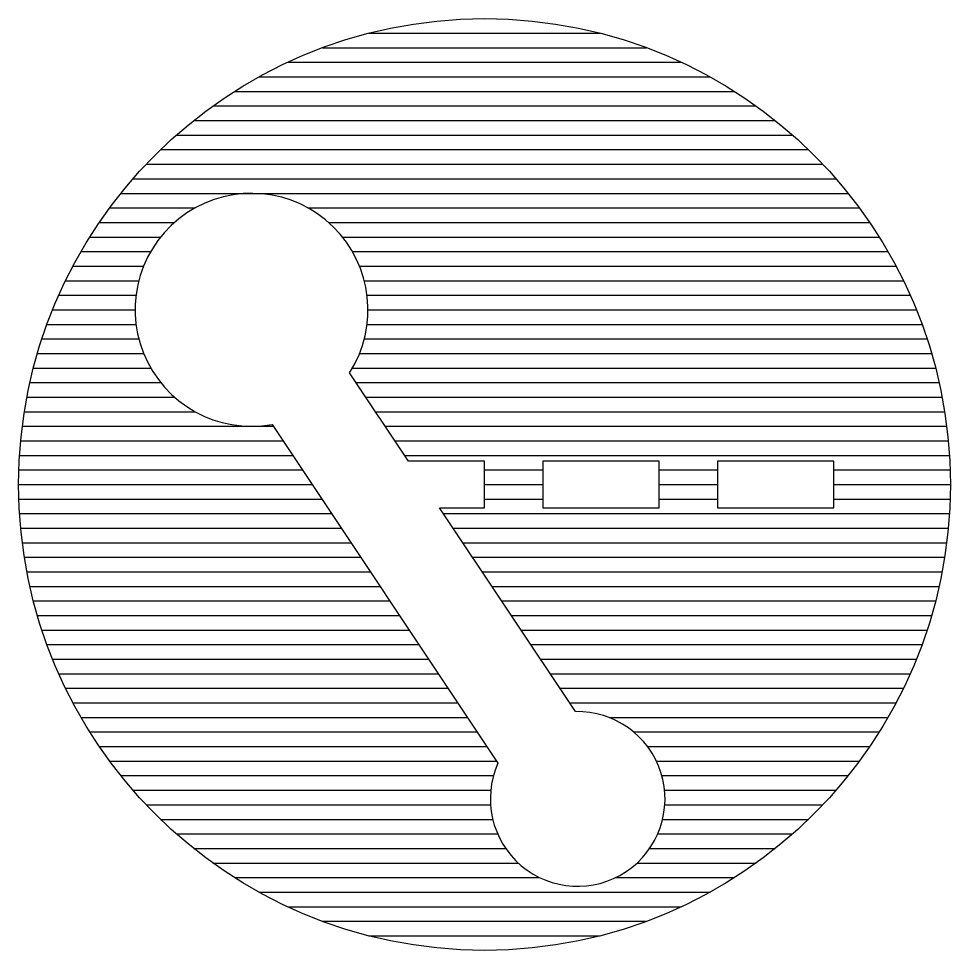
# Model space of a CAD drawing. Header units: millimetres. Extents: x -3 to 2253, y -3 to 1300.
# Drawn here: x 1201 to 1209, y 101 to 109 of the extents above; entities that cross this region are included whole.
import ezdxf

# ---------------------------------------------------------------- set-up
doc = ezdxf.new("R2010")
doc.units = ezdxf.units.MM
doc.layers.add('ROOD', color=1, linetype='Continuous')
doc.layers.add('VEILIG', color=7, linetype='Continuous')

# ---------------------------------------------------------------- blocks, each defined once
blk = doc.blocks.new('*X121')
at = {"color": 0}
for p, q in [((61.0078, 116.375), (62.9922, 116.375)), ((60.6081, 116.25), (63.3919, 116.25)), ((60.309, 116.125), (63.691, 116.125)), ((60.0635, 116), (63.9365, 116)), ((59.8531, 115.875), (64.1469, 115.875)), ((59.6682, 115.75), (64.3318, 115.75)), ((59.5031, 115.625), (64.4969, 115.625)), ((59.3542, 115.5), (64.6458, 115.5)), ((59.2189, 115.375), (64.7811, 115.375)), ((59.0953, 115.25), (64.9047, 115.25)), ((58.9818, 115.125), (65.0182, 115.125)), ((58.8775, 115), (65.1225, 115)), ((58.7814, 114.875), (59.5159, 114.875)), ((60.4841, 114.875), (65.2186, 114.875)), ((58.6928, 114.75), (59.3386, 114.75)), ((60.6614, 114.75), (65.3072, 114.75)), ((58.6111, 114.625), (59.2194, 114.625)), ((60.7806, 114.625), (65.3889, 114.625)), ((58.5359, 114.5), (59.134, 114.5)), ((60.866, 114.5), (65.4641, 114.5)), ((58.4667, 114.375), (59.073, 114.375)), ((60.927, 114.375), (65.5333, 114.375)), ((58.4031, 114.25), (59.0318, 114.25)), ((60.9682, 114.25), (65.5969, 114.25)), ((58.345, 114.125), (59.0078, 114.125)), ((60.9922, 114.125), (65.655, 114.125)), ((58.2919, 114), (59, 114)), ((61, 114), (65.7081, 114)), ((58.2438, 113.875), (59.0078, 113.875)), ((60.9922, 113.875), (65.7562, 113.875)), ((58.2003, 113.75), (59.0318, 113.75)), ((60.9682, 113.75), (65.7997, 113.75)), ((58.1615, 113.625), (59.073, 113.625)), ((60.927, 113.625), (65.8385, 113.625)), ((58.127, 113.5), (59.134, 113.5)), ((60.866, 113.5), (65.873, 113.5)), ((58.0969, 113.375), (59.2194, 113.375)), ((60.8974, 113.375), (65.9031, 113.375)), ((58.0709, 113.25), (59.3386, 113.25)), ((60.9807, 113.25), (65.9291, 113.25)), ((58.0491, 113.125), (59.5159, 113.125)), ((61.0641, 113.125), (65.9509, 113.125)), ((58.0314, 113), (60.1859, 113)), ((61.1474, 113), (65.9686, 113)), ((58.0176, 112.875), (60.2693, 112.875)), ((61.2307, 112.875), (65.9824, 112.875)), ((58.0078, 112.75), (60.3526, 112.75)), ((61.3141, 112.75), (65.9922, 112.75)), ((58.002, 112.625), (60.4359, 112.625)), ((62, 112.625), (62.5, 112.625)), ((63.5, 112.625), (64, 112.625)), ((65, 112.625), (65.998, 112.625)), ((58, 112.5), (60.5193, 112.5)), ((62, 112.5), (62.5, 112.5)), ((63.5, 112.5), (64, 112.5)), ((65, 112.5), (66, 112.5)), ((58.002, 112.375), (60.6026, 112.375)), ((62, 112.375), (62.5, 112.375)), ((63.5, 112.375), (64, 112.375)), ((65, 112.375), (65.998, 112.375)), ((58.0078, 112.25), (60.6859, 112.25)), ((61.6474, 112.25), (65.9922, 112.25)), ((58.0176, 112.125), (60.7693, 112.125)), ((61.7307, 112.125), (65.9824, 112.125)), ((58.0314, 112), (60.8526, 112)), ((61.8141, 112), (65.9686, 112)), ((58.0491, 111.875), (60.9359, 111.875)), ((61.8974, 111.875), (65.9509, 111.875)), ((58.0709, 111.75), (61.0193, 111.75)), ((61.9807, 111.75), (65.9291, 111.75)), ((58.0969, 111.625), (61.1026, 111.625)), ((62.0641, 111.625), (65.9031, 111.625)), ((58.127, 111.5), (61.1859, 111.5)), ((62.1474, 111.5), (65.873, 111.5)), ((58.1615, 111.375), (61.2693, 111.375)), ((62.2307, 111.375), (65.8385, 111.375)), ((58.2003, 111.25), (61.3526, 111.25)), ((62.3141, 111.25), (65.7997, 111.25)), ((58.2438, 111.125), (61.4359, 111.125)), ((62.3974, 111.125), (65.7562, 111.125)), ((58.2919, 111), (61.5193, 111)), ((62.4807, 111), (65.7081, 111)), ((58.345, 110.875), (61.6026, 110.875)), ((62.5641, 110.875), (65.655, 110.875)), ((58.4031, 110.75), (61.6859, 110.75)), ((62.6474, 110.75), (65.5969, 110.75)), ((58.4667, 110.625), (61.7693, 110.625)), ((62.7307, 110.625), (65.5333, 110.625)), ((58.5359, 110.5), (61.8526, 110.5)), ((63.0693, 110.5), (65.4641, 110.5)), ((58.6111, 110.375), (61.9359, 110.375)), ((63.2815, 110.375), (65.3889, 110.375)), ((58.6928, 110.25), (62.0193, 110.25)), ((63.4, 110.25), (65.3072, 110.25)), ((58.7814, 110.125), (62.1026, 110.125)), ((63.4759, 110.125), (65.2186, 110.125)), ((58.8775, 110), (62.0772, 110)), ((63.5228, 110), (65.1225, 110)), ((58.9818, 109.875), (62.0538, 109.875)), ((63.5462, 109.875), (65.0182, 109.875)), ((59.0953, 109.75), (62.0517, 109.75)), ((63.5483, 109.75), (64.9047, 109.75)), ((59.2189, 109.625), (62.0707, 109.625)), ((63.5293, 109.625), (64.7811, 109.625)), ((59.3542, 109.5), (62.1126, 109.5)), ((63.4874, 109.5), (64.6458, 109.5)), ((59.5031, 109.375), (62.182, 109.375)), ((63.418, 109.375), (64.4969, 109.375)), ((59.6682, 109.25), (62.2901, 109.25)), ((63.3099, 109.25), (64.3318, 109.25)), ((59.8531, 109.125), (62.4731, 109.125)), ((63.1269, 109.125), (64.1469, 109.125)), ((60.0635, 109), (63.9365, 109)), ((60.309, 108.875), (63.691, 108.875)), ((60.6081, 108.75), (63.3919, 108.75)), ((61.0078, 108.625), (62.9922, 108.625))]:
    blk.add_line(p, q, dxfattribs=at)
blk = doc.blocks.new('0406')
at = {"layer": 'VEILIG'}
blk.add_lwpolyline([(0, 0.2), (-0.6526, 0.2), (-1.1588, 0.9593, 4.791288), (-1.8244, 0.5155), (0.1153, -2.394, 3.461072), (0.7809, -1.9502), (-0.3859, -0.2), (0, -0.2)], format="xyb", close=True, dxfattribs=at)
for points in [[(1.5, 0.2), (0.5, 0.2), (0.5, -0.2), (1.5, -0.2)], [(3, 0.2), (2, 0.2), (2, -0.2), (3, -0.2)]]:
    blk.add_lwpolyline(points, close=True, dxfattribs=at)
blk.add_circle((0, 0), 4, dxfattribs=at)
at = {"layer": 'ROOD'}
blk.add_blockref('*X121', (-62, -112.5), dxfattribs=at)

msp = doc.modelspace()

# ---------------------------------------------------------------- block references
msp.add_blockref('0406', (1205, 105))

doc.saveas('drawing.dxf')
